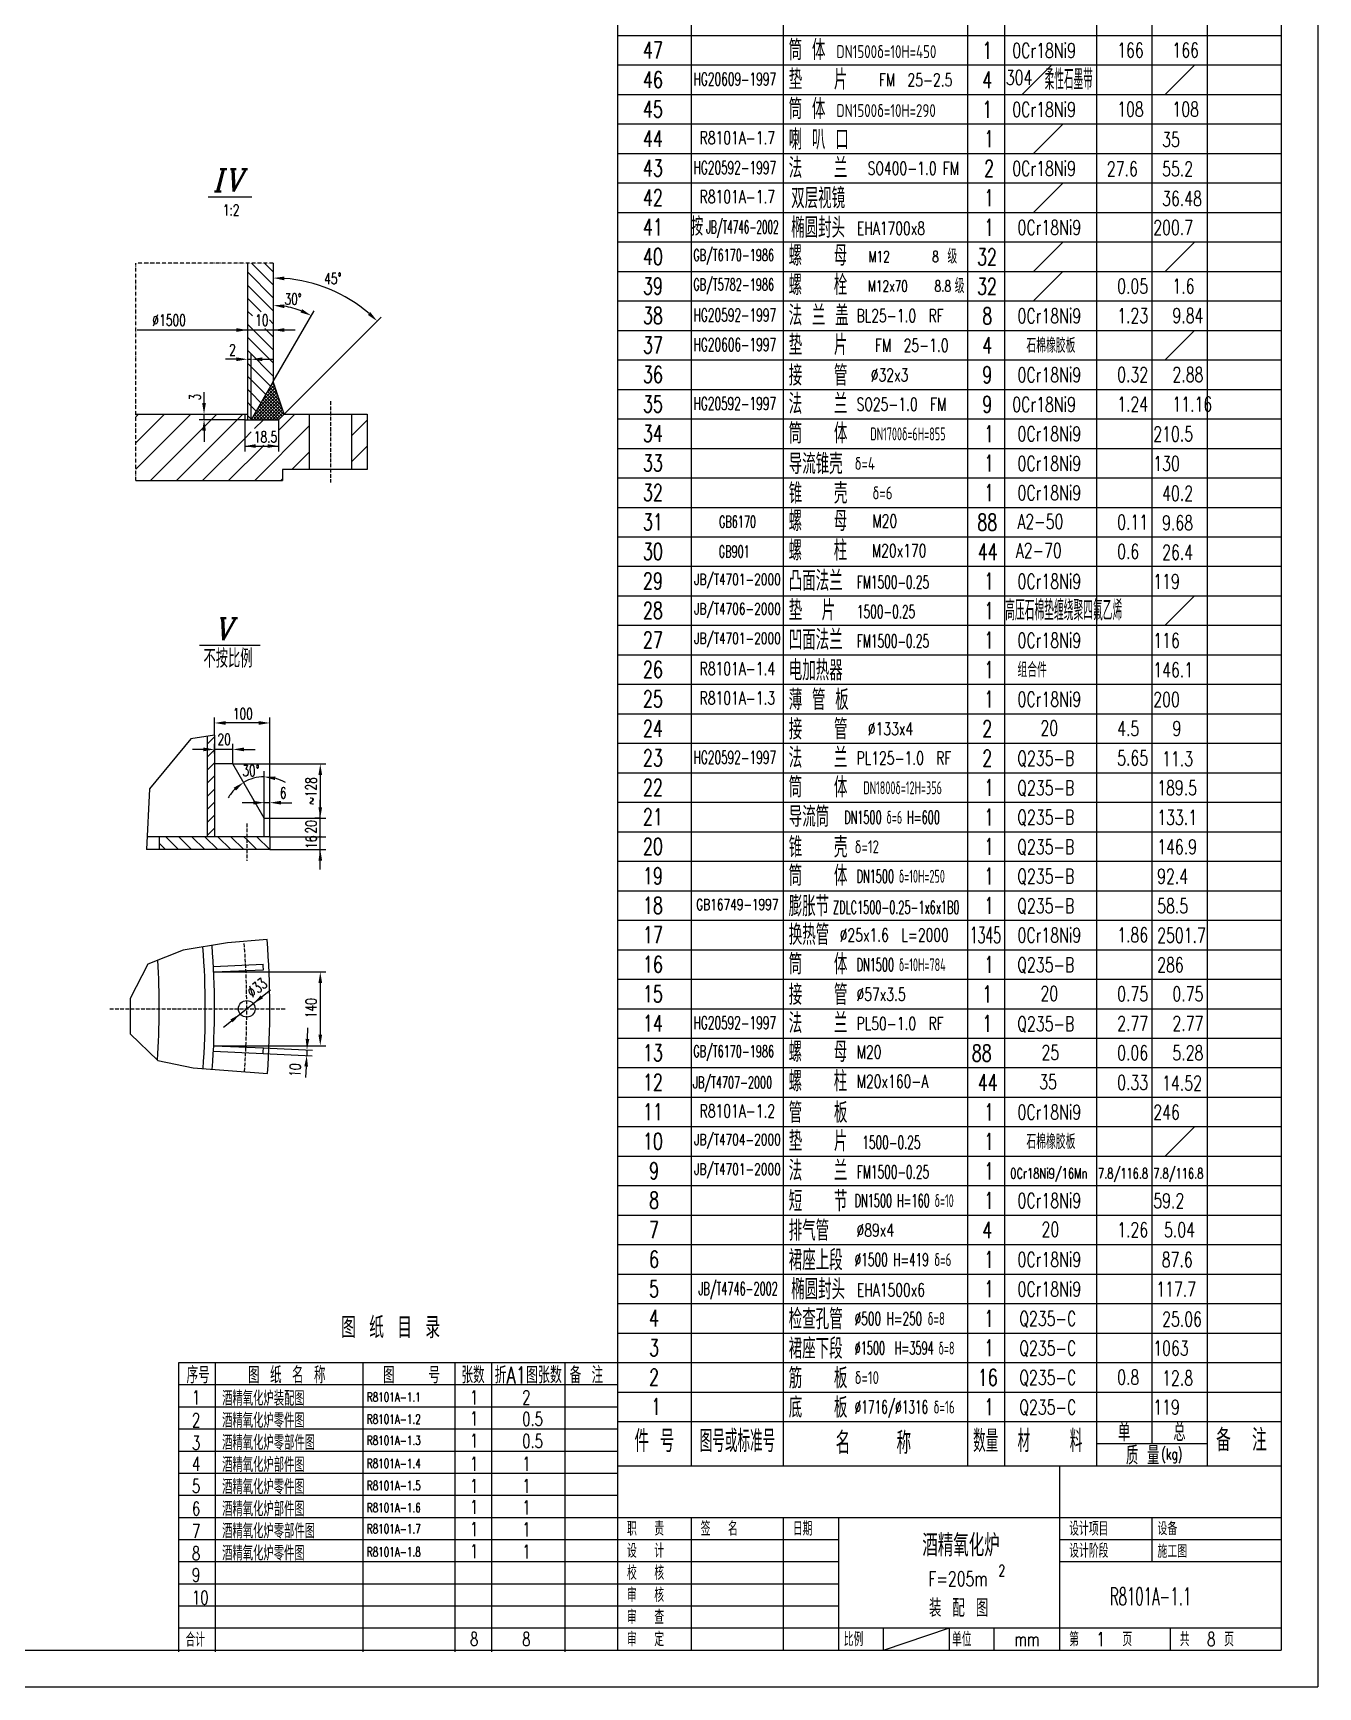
# Model space of a CAD drawing. Header units: millimetres. Extents: x 1545 to 36024, y 3418 to 15628.
# Drawn here: x 6458 to 9945, y 3738 to 8225 of the extents above; entities that cross this region are included whole.
import ezdxf
from ezdxf.enums import TextEntityAlignment as Align

# ---------------------------------------------------------------- set-up
doc = ezdxf.new("R2010")
doc.units = ezdxf.units.MM
for name, pattern in [('DASHDOT', [1, 0.5, -0.25, 0, -0.25]), ('DASHDOT-M', [36, 30, -3, 0, -3]), ('DASHDOT-S', [14, 10, -2, 0, -2]), ('DIVIDE-M', [39, 30, -3, 0, -3, 0, -3]), ('DIVIDE-S', [16, 10, -2, 0, -2, 0, -2])]:
    doc.linetypes.add(name, pattern=pattern)
for name, color, linetype in [('1', 2, 'DASHDOT'), ('1轮廓实线层', 1, 'Continuous'), ('2', 3, 'Continuous'), ('CDR_DIM', 7, 'Continuous'), ('CDR_DWG1', 1, 'Continuous'), ('CDR_DWG3', 3, 'DASHDOT-M'), ('CDR_DWG4', 6, 'DIVIDE-M'), ('CDR_TEXT', 7, 'Continuous'), ('TEXT', 2, 'Continuous')]:
    doc.layers.add(name, color=color, linetype=linetype)
doc.styles.add('HZ', font='simplex.shx', dxfattribs={"width": 0.7, "height": 30, "bigfont": 'HZ.shx'})
doc.styles.add('HZTXT', font='TXT', dxfattribs={"width": 0.7, "bigfont": 'HZTXT'})
doc.styles.add('ITALICC', font='italicc')
doc.styles.get("Standard").update_dxf_attribs({"font": 'txt', "bigfont": 'gbcbig.shx'})

msp = doc.modelspace()

# ---------------------------------------------------------------- linework, layer by layer
for p, q in [((8244.9, 4338), (8244.9, 9418)), ((8494.9, 4338), (8494.9, 9418)), ((8994.9, 4338), (8994.9, 9418)), ((9094.9, 4338), (9094.9, 9418)), ((9344.9, 4338), (9344.9, 9418)), ((9494.9, 4398), (9494.9, 9418)), ((9644.9, 4338), (9644.9, 9418)), ((8044.9, 8218), (9844.9, 8218)), ((8044.9, 8138), (9844.9, 8138)), ((9530.5, 8058.1), (9610.1, 8137.7)), ((8044.9, 8058), (9844.9, 8058)), ((8044.9, 7978), (9844.9, 7978)), ((8044.9, 7898), (9844.9, 7898)), ((8044.9, 7818), (9844.9, 7818)), ((8044.9, 7738), (9844.9, 7738)), ((8044.9, 7658), (9844.9, 7658)), ((9530.5, 7578.1), (9610.1, 7657.7)), ((8044.9, 7578), (9844.9, 7578)), ((8044.9, 7498), (9844.9, 7498)), ((8044.9, 7418), (9844.9, 7418)), ((9530.5, 7338.1), (9610.1, 7417.7)), ((8044.9, 7338), (9844.9, 7338)), ((8044.9, 7258), (9844.9, 7258)), ((8044.9, 7178), (9844.9, 7178)), ((8044.9, 7098), (9844.9, 7098)), ((8044.9, 7018), (9844.9, 7018)), ((8044.9, 6938), (9844.9, 6938)), ((8044.9, 6858), (9844.9, 6858)), ((8044.9, 6778), (9844.9, 6778)), ((8044.9, 6698), (9844.9, 6698)), ((9530.5, 6618.1), (9610.1, 6697.7)), ((8044.9, 6618), (9844.9, 6618)), ((8044.9, 6538), (9844.9, 6538)), ((8044.9, 6458), (9844.9, 6458)), ((8044.9, 6378), (9844.9, 6378)), ((8044.9, 6298), (9844.9, 6298)), ((8044.9, 6218), (9844.9, 6218)), ((8044.9, 6138), (9844.9, 6138)), ((8044.9, 6058), (9844.9, 6058)), ((8044.9, 5978), (9844.9, 5978)), ((8044.9, 5898), (9844.9, 5898)), ((8044.9, 5818), (9844.9, 5818)), ((8044.9, 5738), (9844.9, 5738)), ((8044.9, 5658), (9844.9, 5658)), ((8044.9, 5578), (9844.9, 5578)), ((8044.9, 5498), (9844.9, 5498)), ((8044.9, 5418), (9844.9, 5418)), ((8044.9, 5338), (9844.9, 5338)), ((8044.9, 5258), (9844.9, 5258)), ((9530.5, 5178.1), (9610.1, 5257.7)), ((8044.9, 5178), (9844.9, 5178)), ((8044.9, 5098), (9844.9, 5098)), ((8044.9, 5018), (9844.9, 5018)), ((8044.9, 4938), (9844.9, 4938)), ((8044.9, 4858), (9844.9, 4858)), ((8044.9, 4778), (9844.9, 4778)), ((8044.9, 4698), (9844.9, 4698)), ((8044.9, 4618), (9844.9, 4618)), ((8044.9, 4538), (9844.9, 4538)), ((8044.9, 4458), (9844.9, 4458)), ((9344.9, 4398), (9644.9, 4398))]:
    msp.add_line(p, q)
at = {"color": 7}
for p, q in [((6853.4, 4558), (8046.1, 4558)), ((6853.4, 4498), (8046.1, 4498)), ((6853.4, 4438), (8046.1, 4438)), ((6853.4, 4378), (8046.1, 4378)), ((6853.4, 4378), (8046.1, 4378)), ((6853.4, 4318), (8046.1, 4318)), ((6853.4, 4258), (8046.1, 4258)), ((6853.4, 4198), (8046.1, 4198)), ((6853.4, 4138), (8046.1, 4138)), ((6853.4, 4138), (8046.1, 4138)), ((6853.4, 4078), (8046.1, 4078)), ((6853.4, 4078), (8046.1, 4078)), ((6853.4, 4018), (8046.1, 4018)), ((6853.4, 3958), (8046.1, 3958)), ((6853.4, 3958), (8046.1, 3958)), ((6853.4, 3958), (8046.1, 3958)), ((6853.4, 3898), (8046.1, 3898))]:
    msp.add_line(p, q, dxfattribs=at)
at = {"layer": '1轮廓实线层'}
for p, q in [((6853.4, 3833), (6853.4, 4618)), ((8045.8, 4338), (9844.9, 4338))]:
    msp.add_line(p, q, dxfattribs=at)
at = {"layer": '2', "color": 7}
msp.add_line((6853.4, 4618), (8046.1, 4618), dxfattribs=at)
at = {"layer": '2'}
for p, q in [((6853.4, 4618), (8046.1, 4618)), ((8044.9, 3838), (9844.9, 3838))]:
    msp.add_line(p, q, dxfattribs=at)
at = {"layer": 'CDR_DIM', "color": 0, "linetype": 'Continuous'}
for p, q in [((9944.9, 15628), (9944.9, 3738)), ((6932.8, 7780.5), (7052.1, 7780.5)), ((7109.9, 7541.8), (7051, 7600.7)), ((7109.9, 7577.2), (7086.4, 7600.7)), ((7109.9, 7506.5), (7039.9, 7576.5)), ((7109.9, 7471.1), (7039.9, 7541.1)), ((7077.4, 7468.3), (7039.9, 7505.8)), ((7053.2, 7457.1), (7039.9, 7470.4)), ((7109.9, 7279.6), (7220.4, 7471.1)), ((7139.4, 7190.7), (7402.6, 7453.9)), ((7169.6, 7419), (6740.6, 7419)), ((7055.9, 7419), (7039.9, 7435)), ((7109.9, 7365), (7055.9, 7419)), ((7091.3, 7419), (7087.1, 7423.3)), ((7109.9, 7400.4), (7091.3, 7419)), ((7109.9, 7435.8), (7099.2, 7446.5)), ((7109.9, 7329.7), (7039.9, 7399.7)), ((7109.9, 7294.3), (7039.9, 7364.3)), ((7009.9, 7339.7), (6979.9, 7339.7)), ((7039.9, 7339.7), (7049.9, 7339.7)), ((7049.9, 7319), (7039.9, 7329)), ((7049.9, 7175.7), (7049.9, 7354.7)), ((7102.4, 7266.5), (7049.9, 7319)), ((7079.9, 7339.7), (7109.9, 7339.7)), ((7049.9, 7283.6), (7039.9, 7293.6)), ((7089.4, 7244.1), (7049.9, 7283.6)), ((7113.3, 7269.4), (7091.4, 7247.5)), ((7111.1, 7276.1), (7103.4, 7268.4)), ((7103.7, 7268.9), (7118.3, 7254.3)), ((7107, 7274.5), (7113.9, 7267.6)), ((6922, 7220.7), (6922, 7250.7)), ((7049.9, 7248.3), (7039.9, 7258.3)), ((7076.5, 7221.7), (7049.9, 7248.3)), ((7122.1, 7242.9), (7055, 7175.7)), ((7119.9, 7249.5), (7055.1, 7184.7)), ((7124.3, 7236.2), (7063.8, 7175.7)), ((7117.7, 7256.2), (7067.2, 7205.6)), ((7126.5, 7229.6), (7072.6, 7175.7)), ((7077.9, 7224.1), (7125.3, 7176.6)), ((7115.5, 7262.8), (7079.3, 7226.6)), ((7081.1, 7229.7), (7129.7, 7181)), ((7084.3, 7235.3), (7134.2, 7185.5)), ((7087.6, 7240.9), (7138.6, 7189.9)), ((7090.8, 7246.5), (7135.9, 7201.4)), ((7094, 7252.1), (7131.5, 7214.6)), ((7097.3, 7257.7), (7127.1, 7227.9)), ((7100.5, 7263.3), (7122.7, 7241.1)), ((6737, 7183.3), (6744.4, 7190.7)), ((6737, 7112.6), (6815.1, 7190.7)), ((6737, 7041.9), (6885.8, 7190.7)), ((6922, 7175.7), (6922, 7190.7)), ((6941.5, 7175.7), (6956.5, 7190.7)), ((7012.2, 7175.7), (7027.2, 7190.7)), ((7049.9, 7212.9), (7039.9, 7222.9)), ((7049.9, 7177.6), (7039.9, 7187.6)), ((7063.5, 7199.3), (7049.9, 7212.9)), ((7052, 7179.3), (7055.5, 7175.7)), ((7055.2, 7184.9), (7064.4, 7175.7)), ((7058.4, 7190.5), (7073.2, 7175.7)), ((7061.7, 7196.1), (7082, 7175.7)), ((7064.9, 7201.7), (7090.9, 7175.7)), ((7068.2, 7207.3), (7099.7, 7175.7)), ((7071.4, 7212.9), (7108.5, 7175.7)), ((7074.6, 7218.5), (7117.4, 7175.7)), ((7128.7, 7223), (7081.5, 7175.7)), ((7130.9, 7216.3), (7090.3, 7175.7)), ((7133.1, 7209.7), (7099.2, 7175.7)), ((7135.3, 7203.1), (7108, 7175.7)), ((7137.5, 7196.4), (7116.8, 7175.7)), ((7125, 7147.1), (7168.6, 7190.7)), ((6776.5, 7010.7), (6941.5, 7175.7)), ((6847.2, 7010.7), (7012.2, 7175.7)), ((7032.4, 7175.7), (6909.1, 7175.7)), ((6922, 7145.7), (6922, 7115.7)), ((7032.4, 7175.7), (7032.4, 7089.4)), ((7032.4, 7125.2), (7050, 7142.8)), ((7050.6, 7176.9), (7049.9, 7177.6)), ((7058.8, 7151.6), (7082.9, 7175.7)), ((7059.4, 7010.7), (7207.4, 7158.8)), ((7124.4, 7175.7), (7124.4, 7089.4)), ((7322.4, 7132.4), (7364.9, 7174.9)), ((6917.9, 7010.7), (7032.4, 7125.2)), ((6988.6, 7010.7), (7082.2, 7104.3)), ((7032.4, 7104.3), (7124.4, 7104.3)), ((7082.2, 7104.3), (7084.5, 7106.6)), ((7322.4, 7061.7), (7364.9, 7104.2)), ((7160.1, 7040.7), (7207.4, 7088.1)), ((7130.1, 7010.7), (7134.9, 7015.6)), ((6910, 6564.3), (7074.3, 6564.3)), ((6950.4, 6319.7), (6950.4, 6368)), ((7070.4, 6353), (6980.4, 6353)), ((7100.4, 6151.8), (7100.4, 6368)), ((6886.5, 6309.9), (6773.8, 6174)), ((6950.4, 6319.7), (6886.5, 6309.9)), ((6920.4, 6281.3), (6890.4, 6281.3)), ((6930.4, 6295.3), (6950.4, 6315.3)), ((6950.4, 6269.8), (6950.4, 6296.3)), ((7000.4, 6281.3), (6950.4, 6281.3)), ((7000.4, 6241.8), (7000.4, 6296.3)), ((7030.4, 6281.3), (7060.4, 6281.3)), ((6930.4, 6260), (6950.4, 6280)), ((6930.4, 6224.6), (6950.4, 6244.6)), ((7000.4, 6241.8), (7252.4, 6241.8)), ((6930.4, 6189.3), (6950.4, 6209.3)), ((7085.4, 6094.6), (7085.4, 6221.9)), ((7237.4, 6211.8), (7237.4, 6124.6)), ((6773.8, 6174), (6766, 6009.6)), ((6930.4, 6153.9), (6950.4, 6173.9)), ((7085.4, 6094.6), (7085.4, 6151.8)), ((7100.4, 6044.6), (7100.4, 6151.8)), ((6930.4, 6118.5), (6950.4, 6138.5)), ((6930.4, 6083.2), (6950.4, 6103.2)), ((7055.4, 6136.8), (7025.4, 6136.8)), ((7100.4, 6136.8), (7085.4, 6136.8)), ((7130.4, 6136.8), (7160.4, 6136.8)), ((7237.4, 5955.5), (7237.4, 6144.1)), ((6930.4, 6047.8), (6950.4, 6067.8)), ((7085.4, 6094.6), (7252.4, 6094.6)), ((7237.4, 6094.6), (7222.4, 6094.6)), ((6817.6, 6009.6), (6800.4, 6026.8)), ((6853, 6009.6), (6818, 6044.6)), ((6888.3, 6009.6), (6853.3, 6044.6)), ((6923.7, 6009.6), (6888.7, 6044.6)), ((6959, 6009.6), (6924, 6044.6)), ((6994.4, 6009.6), (6959.4, 6044.6)), ((7029.8, 6009.6), (6994.8, 6044.6)), ((7037.9, 6036.8), (7030.1, 6044.6)), ((7065.1, 6009.6), (7037.9, 6036.8)), ((7100.4, 6009.7), (7065.5, 6044.6)), ((7100.4, 6044.6), (7252.7, 6044.6)), ((7100.4, 6009.6), (7252.4, 6009.6)), ((6985.6, 5756.9), (6865.5, 5736.3)), ((7093.1, 5765.2), (6985.6, 5756.9)), ((6769.3, 5698.6), (6721.3, 5606)), ((6865.5, 5736.3), (6769.3, 5698.6)), ((6948.2, 5677.5), (7252.4, 5677.5)), ((6975.1, 5527.8), (7102.6, 5628.7)), ((7237.4, 5647.5), (7237.4, 5507.5)), ((6721.3, 5606), (6721.3, 5509.9)), ((7202.7, 5496), (7204.1, 5526)), ((6721.3, 5509.9), (6796.8, 5437.8)), ((6948.2, 5477.5), (7252.4, 5477.5)), ((6796.8, 5437.8), (6892.9, 5417.3)), ((7082.3, 5456.6), (7215.5, 5450.4)), ((7082.7, 5471.6), (7216.2, 5465.3)), ((7201.3, 5466), (7200.6, 5451.1)), ((6892.9, 5417.3), (7094, 5402.2)), ((7199.1, 5421.1), (7197.7, 5391.1)), ((1544.9, 3738), (9944.9, 3738))]:
    msp.add_line(p, q, dxfattribs=at)
at = {"layer": 'CDR_DIM'}
for p, q in [((9142, 8058), (9221.6, 8137.6)), ((9172.6, 7898), (9252.2, 7977.6)), ((9172.6, 7738), (9252.2, 7817.6)), ((9172.6, 7578), (9252.2, 7657.6)), ((9172.6, 7498), (9252.2, 7577.6))]:
    msp.add_line(p, q, dxfattribs=at)
at = {"layer": 'CDR_DIM', "color": 0, "linetype": 'Continuous'}
for centre, radius, start, end in [((7109.9, 7161.2), 398.9, 49.3103, 85.6897), ((7109.9, 7279.6), 206, 68.3507, 81.6493), ((7085.4, 6094.6), 112.3, 90, 120), ((7085.4, 6094.6), 112.3, 59.3093, 74.6546), ((7085.4, 6094.6), 112.3, 135.3454, 150.6907)]:
    msp.add_arc(centre, radius, start, end, dxfattribs=at)
for points in [[(7140.1, 7564), (7139.7, 7554), (7109.9, 7560.1)], [(7140.2, 7488.5), (7139.5, 7478.5), (7109.9, 7485.7)], [(7183.8, 7466.6), (7188.1, 7475.6), (7212.9, 7458.1)], [(7366.6, 7460), (7373.4, 7467.3), (7392, 7443.3)], [(7009.9, 7414), (7009.9, 7424), (7039.9, 7419)], [(7139.9, 7414), (7139.9, 7424), (7109.9, 7419)], [(7009.9, 7334.7), (7009.9, 7344.7), (7039.9, 7339.7)], [(7079.9, 7334.7), (7079.9, 7344.7), (7049.9, 7339.7)], [(6917, 7220.7), (6927, 7220.7), (6922, 7190.7)], [(6917, 7145.7), (6927, 7145.7), (6922, 7175.7)], [(7062.4, 7099.3), (7062.4, 7109.3), (7032.4, 7104.3)], [(7094.4, 7099.3), (7094.4, 7109.3), (7124.4, 7104.3)], [(6980.4, 6358), (6980.4, 6348), (6950.4, 6353)], [(7070.4, 6358), (7070.4, 6348), (7100.4, 6353)], [(6920.4, 6286.3), (6920.4, 6276.3), (6950.4, 6281.3)], [(7030.4, 6286.3), (7030.4, 6276.3), (7000.4, 6281.3)], [(7232.4, 6211.8), (7242.4, 6211.8), (7237.4, 6241.8)], [(7002.4, 6177.5), (7008.5, 6169.6), (7029.2, 6191.9)], [(7114.4, 6198), (7115.8, 6207.9), (7085.4, 6206.9)], [(7055.4, 6141.8), (7055.4, 6131.8), (7085.4, 6136.8)], [(7130.4, 6141.8), (7130.4, 6131.8), (7100.4, 6136.8)], [(7232.4, 6124.6), (7242.4, 6124.6), (7237.4, 6094.6)], [(7232.4, 6124.6), (7242.4, 6124.6), (7237.4, 6094.6)], [(7232.4, 5979.6), (7242.4, 5979.6), (7237.4, 6009.6)], [(7232.4, 5647.5), (7242.4, 5647.5), (7237.4, 5677.5)], [(7075.9, 5614), (7082.1, 5606.2), (7055.5, 5591.5)], [(6993.6, 5548.8), (6999.8, 5541), (7020.2, 5563.5)], [(7197.7, 5496.2), (7207.7, 5495.8), (7201.3, 5466)], [(7232.4, 5507.5), (7242.4, 5507.5), (7237.4, 5477.5)], [(7194.2, 5421.3), (7204.1, 5420.9), (7200.6, 5451.1)]]:
    msp.add_solid(points, dxfattribs=at)
at = {"layer": 'CDR_DWG1', "color": 1}
msp.add_line((9844.9, 15528), (9844.9, 3838), dxfattribs=at)
at = {"layer": 'CDR_DWG1', "color": 1, "linetype": 'Continuous'}
for p, q in [((8044.9, 3838), (8044.9, 9418)), ((1794.9, 3838), (9844.9, 3838))]:
    msp.add_line(p, q, dxfattribs=at)
at = {"layer": 'CDR_DWG1'}
for p, q in [((7039.9, 7600.7), (7039.9, 7175.7)), ((7109.9, 7600.7), (7109.9, 7279.6)), ((7109.9, 7279.6), (7049.9, 7175.7)), ((7139.4, 7190.7), (7109.9, 7279.6)), ((6737, 7190.7), (7039.9, 7190.7)), ((7032.4, 7190.7), (7032.4, 7175.7)), ((7139.4, 7190.7), (7124.4, 7175.7)), ((7139.4, 7190.7), (7364.9, 7190.7)), ((7207.4, 7190.7), (7207.4, 7040.7)), ((7322.4, 7190.7), (7322.4, 7040.7)), ((7364.9, 7190.7), (7364.9, 7040.7)), ((7032.4, 7175.7), (7124.4, 7175.7)), ((6737, 7010.7), (7134.9, 7010.7)), ((7364.9, 7040.7), (7134.9, 7040.7)), ((7134.9, 7040.7), (7134.9, 7010.7)), ((6930.4, 6316.6), (6930.4, 6044.6)), ((6950.4, 6319.7), (6950.4, 6044.6)), ((7000.4, 6241.8), (6950.4, 6241.8)), ((7085.4, 6094.6), (7000.4, 6241.8)), ((7085.4, 6044.6), (7085.4, 6094.6)), ((7100.4, 6044.6), (6767.7, 6044.6)), ((6800.4, 6044.6), (6800.4, 6009.6)), ((7100.4, 6044.6), (7100.4, 6009.6)), ((7100.4, 6009.6), (6766, 6009.6)), ((7100.4, 6009.6), (6766, 6009.6)), ((6947.5, 5692.5), (7082.3, 5698.4)), ((6948.2, 5677.5), (7083, 5683.4)), ((6948.2, 5477.5), (7083, 5471.6)), ((6947.5, 5462.5), (7082.3, 5456.6))]:
    msp.add_line(p, q, dxfattribs=at)
for centre, radius in [((7237.4, 6044.6), 1.36), ((7037.9, 5577.5), 22.5)]:
    msp.add_circle(centre, radius, dxfattribs=at)
for radius, start, end in [(2250, 355.8654, 4.2827), (2275, 355.8637, 4.3427), (2425, 355.8544, 4.4389), (2125, 356.257, 3.5527), (2410, 2.5193, 2.8759), (2410, 357.1241, 357.4807)]:
    msp.add_arc((4675.4, 5577.5), radius, start, end, dxfattribs=at)
at = {"layer": 'CDR_DWG3', "linetype": 'DASHDOT-S'}
for p, q in [((7264.9, 7225.8), (7264.9, 7005.4)), ((7037.9, 6080.6), (7037.9, 5978.6)), ((6666.4, 5577.5), (7143.5, 5577.5))]:
    msp.add_line(p, q, dxfattribs=at)
msp.add_arc((4675.4, 5577.5), 2362.5, 355.8637, 4.3427, dxfattribs=at)
at = {"layer": 'CDR_DWG4', "color": 3, "linetype": 'DIVIDE-S'}
for p in [(6737, 7010.7), (7109.9, 7600.7)]:
    msp.add_line(p, (6737, 7600.7), dxfattribs=at)
at = {"layer": 'TEXT'}
for p, q in [((6953.4, 3833), (6953.4, 4618)), ((7353.4, 3833), (7353.4, 4618)), ((7603.4, 3833), (7603.4, 4618)), ((7703.4, 3833), (7703.4, 4618)), ((7901.9, 3833), (7901.9, 4618)), ((9244.9, 3838), (9244.9, 4338)), ((8044.9, 4198), (9844.9, 4198)), ((8244.9, 3838), (8244.9, 4198)), ((8494.9, 3838), (8494.9, 4198)), ((8644.9, 3838), (8644.9, 4198)), ((9494.9, 4078), (9494.9, 4198)), ((8044.9, 4138), (8644.9, 4138)), ((9244.9, 4138), (9844.9, 4138)), ((8044.9, 4078), (8644.9, 4078)), ((9244.9, 4078), (9844.9, 4078)), ((8044.9, 4018), (8644.9, 4018)), ((8044.9, 3958), (8644.9, 3958)), ((8044.9, 3898), (9844.9, 3898)), ((8766.2, 3838), (8944.9, 3898)), ((8766.2, 3838), (8766.2, 3898)), ((8944.9, 3838), (8944.9, 3898)), ((9066.2, 3838), (9066.2, 3898)), ((9544.9, 3838), (9544.9, 3898))]:
    msp.add_line(p, q, dxfattribs=at)

# ---------------------------------------------------------------- texts
for s, height, style, width, p in [('筒 体', 55, 'HZ', 0.7, (8508.8, 8151.1)), ('47', 45, 'HZ', 0.7, (8113.1, 8155.7)), ('DN1500δ=10H=450', 35, 'HZ', 0.7, (8638.3, 8156.8)), ('1', 45, 'HZ', 0.7, (9034, 8155)), ('0Cr18Ni9', 40, 'HZ', 0.7, (9115.4, 8157.2)), ('166', 40, 'HZ', 0.7, (9400.1, 8158)), ('166', 40, 'HZ', 0.7, (9550.1, 8158)), ('46', 45, 'HZ', 0.7, (8113.1, 8075.7)), ('垫   片', 55, 'HZ', 0.7, (8508.8, 8071.1)), ('304', 40, 'HZ', 0.7, (9097.9, 8084)), ('柔性石墨带', 55, 'HZ', 0.5, (9203.4, 8071.1)), ('HG20609-1997', 35, 'HZ', 0.6, (8250.5, 8082.1)), ('FM  25-2.5', 35, 'HZ', 0.7, (8753.3, 8080.2)), ('4', 45, 'HZ', 0.7, (9034, 8075)), ('45', 45, 'HZ', 0.7, (8113.1, 7995.7)), ('筒 体', 55, 'HZ', 0.7, (8508.8, 7991.1)), ('DN1500δ=10H=290', 35, 'HZ', 0.7, (8638.3, 7996.8)), ('1', 45, 'HZ', 0.7, (9034, 7995)), ('0Cr18Ni9', 40, 'HZ', 0.7, (9115.4, 7997.2)), ('108', 40, 'HZ', 0.7, (9400.1, 7998)), ('108', 40, 'HZ', 0.7, (9550.1, 7998)), ('44', 45, 'HZ', 0.7, (8113.1, 7915.7)), ('喇 叭 口', 55, 'HZ', 0.7, (8508.8, 7908.3)), ('1', 45, 'HZ', 0.7, (9039.1, 7915)), ('35', 40, 'HZ', 0.7, (9522.1, 7916)), ('43', 45, 'HZ', 0.7, (8113.1, 7835.7)), ('HG20592-1997', 35, 'HZ', 0.6, (8250.3, 7842.1)), ('法   兰', 55, 'HZ', 0.7, (8508.8, 7831.1)), ('SO400-1.0 FM', 35, 'HZ', 0.7, (8723.1, 7840.2)), ('2', 45, 'HZ', 0.7, (9039.1, 7835)), ('0Cr18Ni9', 40, 'HZ', 0.7, (9115.4, 7837.2)), ('27.6', 40, 'HZ', 0.7, (9372.1, 7836)), ('55.2', 40, 'HZ', 0.7, (9522.1, 7836)), ('双层视镜', 55, 'HZ', 0.7, (8515.4, 7749.1)), ('42', 45, 'HZ', 0.7, (8113.1, 7755.7)), ('1', 45, 'HZ', 0.7, (9039.1, 7755)), ('36.48', 40, 'HZ', 0.7, (9522.1, 7756)), ('41', 45, 'HZ', 0.7, (8113.1, 7675.7)), ('按', 50, 'HZ', 0.7, (8243.4, 7675)), ('椭圆封头', 55, 'HZ', 0.7, (8515.4, 7669.1)), ('1', 45, 'HZ', 0.7, (9039.1, 7675)), ('0Cr18Ni9', 40, 'HZ', 0.7, (9129.7, 7677.2)), ('200.7', 40, 'HZ', 0.7, (9498.1, 7677)), ('EHA1700x8', 35, 'HZ', 0.7, (8693.8, 7677.6)), ('40', 45, 'HZ', 0.7, (8113.1, 7595.7)), ('GB/T6170-1986', 32, 'HZ', 0.6, (8249.9, 7606.4)), ('螺   母', 55, 'HZ', 0.7, (8508.3, 7593.6)), ('M12       8', 30, 'HZ', 0.7, (8725.7, 7603.2)), ('级', 40, 'HZ', 0.7, (8939.4, 7599)), ('32', 45, 'HZ', 0.7, (9019.8, 7595)), ('39', 45, 'HZ', 0.7, (8113.1, 7515.7)), ('GB/T5782-1986', 32, 'HZ', 0.6, (8249.9, 7526.4)), ('螺   栓', 55, 'HZ', 0.7, (8508.3, 7513.6)), ('M12x70    8.8', 30, 'HZ', 0.7, (8723.4, 7523.2)), ('级', 40, 'HZ', 0.7, (8959.2, 7519)), ('32', 45, 'HZ', 0.7, (9019.8, 7515)), ('0.05', 40, 'HZ', 0.7, (9400.1, 7518)), ('1.6', 40, 'HZ', 0.7, (9550.1, 7518)), ('38', 45, 'HZ', 0.7, (8113.1, 7435.7)), ('HG20592-1997', 35, 'HZ', 0.6, (8250.5, 7442.1)), ('法 兰 盖', 55, 'HZ', 0.7, (8508.8, 7431.1)), ('BL25-1.0  RF', 35, 'HZ', 0.7, (8692.9, 7440.4)), ('8', 45, 'HZ', 0.7, (9034, 7435)), ('0Cr18Ni9', 40, 'HZ', 0.7, (9129.7, 7437.2)), ('1.23', 40, 'HZ', 0.7, (9400.1, 7438)), ('9.84', 40, 'HZ', 0.7, (9550.1, 7438)), ('垫   片', 55, 'HZ', 0.7, (8508.8, 7351.1)), ('37', 45, 'HZ', 0.7, (8113.1, 7355.7)), ('HG20606-1997', 35, 'HZ', 0.6, (8250.5, 7362.1)), ('FM  25-1.0', 35, 'HZ', 0.7, (8743, 7360.2)), ('4', 45, 'HZ', 0.7, (9034, 7355)), ('石棉橡胶板', 40, 'HZ', 0.7, (9153.8, 7357.2)), ('36', 45, 'HZ', 0.7, (8113.1, 7275.7)), ('接   管', 55, 'HZ', 0.7, (8508.8, 7268.3)), ('%%c32x3 ', 35, 'HZ', 0.7, (8731.4, 7279.7)), ('9', 45, 'HZ', 0.7, (9034, 7275)), ('0Cr18Ni9', 40, 'HZ', 0.7, (9129.7, 7277.2)), ('0.32', 40, 'HZ', 0.7, (9400.1, 7278)), ('2.88', 40, 'HZ', 0.7, (9550.1, 7278)), ('35', 45, 'HZ', 0.7, (8113.1, 7195.7)), ('HG20592-1997', 35, 'HZ', 0.6, (8250.3, 7202.1)), ('法   兰', 55, 'HZ', 0.7, (8508.8, 7191.1)), ('SO25-1.0  FM', 35, 'HZ', 0.7, (8692.9, 7200.2)), ('9', 45, 'HZ', 0.7, (9034, 7195)), ('0Cr18Ni9', 40, 'HZ', 0.7, (9115.4, 7197.2)), ('1.24', 40, 'HZ', 0.7, (9400.1, 7198)), ('11.16', 40, 'HZ', 0.7, (9550.1, 7198)), ('34', 45, 'HZ', 0.7, (8113.1, 7115.7)), ('筒   体', 55, 'HZ', 0.7, (8508.8, 7111.1)), ('DN1700δ=6H=855', 35, 'HZ', 0.55, (8730.2, 7119.7)), ('1', 45, 'HZ', 0.7, (9039.1, 7115)), ('0Cr18Ni9', 40, 'HZ', 0.7, (9129.7, 7117.2)), ('210.5', 40, 'HZ', 0.7, (9498.1, 7117)), ('导流锥壳', 55, 'HZ', 0.7, (8508.8, 7028.3)), ('33', 45, 'HZ', 0.7, (8113.1, 7035.7)), ('δ=4', 35, 'HZ', 0.7, (8687.6, 7039.7)), ('1', 45, 'HZ', 0.7, (9039.1, 7035)), ('0Cr18Ni9', 40, 'HZ', 0.7, (9129.7, 7037.2)), ('130', 40, 'HZ', 0.7, (9498.1, 7037)), ('32', 45, 'HZ', 0.7, (8113.1, 6955.7)), ('锥   壳', 55, 'HZ', 0.7, (8508.8, 6948.3)), ('1', 45, 'HZ', 0.7, (9039.1, 6955)), ('0Cr18Ni9', 40, 'HZ', 0.7, (9129.7, 6957.2)), ('δ=6', 35, 'HZ', 0.7, (8736.1, 6959.7)), ('40.2', 40, 'HZ', 0.7, (9522.1, 6956)), ('31', 45, 'HZ', 0.7, (8113.1, 6875.7)), ('GB6170', 32, 'HZ', 0.6, (8319.7, 6883.1)), ('螺   母', 55, 'HZ', 0.7, (8508.3, 6873.6)), ('M20', 35, 'HZ', 0.7, (8735.9, 6883.2)), ('88', 45, 'HZ', 0.7, (9020.6, 6875)), ('A2-50', 40, 'HZ', 0.7, (9129.3, 6879.3)), ('0.11', 40, 'HZ', 0.7, (9400.1, 6878)), ('9.68', 40, 'HZ', 0.7, (9522.1, 6876)), ('30', 45, 'HZ', 0.7, (8113.1, 6795.7)), ('GB901', 32, 'HZ', 0.6, (8318.9, 6802.1)), ('螺   柱', 55, 'HZ', 0.7, (8508.3, 6793.6)), ('M20x170', 35, 'HZ', 0.7, (8734.4, 6803.2)), ('44', 45, 'HZ', 0.7, (9022, 6795)), ('A2-70', 40, 'HZ', 0.7, (9124.9, 6801)), ('0.6', 40, 'HZ', 0.7, (9400.1, 6798)), ('26.4', 40, 'HZ', 0.7, (9522.1, 6796)), ('29', 45, 'HZ', 0.7, (8113.1, 6715.7)), ('凸面法兰', 55, 'HZ', 0.7, (8508.8, 6711.1)), ('FM1500-0.25', 35, 'HZ', 0.6, (8693.8, 6717.6)), ('1', 45, 'HZ', 0.7, (9039.1, 6715)), ('0Cr18Ni9', 40, 'HZ', 0.7, (9129.7, 6717.2)), ('119', 40, 'HZ', 0.7, (9498.1, 6717)), ('垫  片', 55, 'HZ', 0.7, (8508.8, 6631.1)), ('高压石棉垫缠绕聚四氟乙烯', 55, 'HZ', 0.37, (9096.3, 6631.1)), ('28', 45, 'HZ', 0.7, (8113.1, 6635.7)), ('1500-0.25', 35, 'HZ', 0.6, (8693.8, 6637.6)), ('1', 45, 'HZ', 0.7, (9039.1, 6635)), ('27', 45, 'HZ', 0.7, (8113.1, 6555.7)), ('凹面法兰', 55, 'HZ', 0.7, (8508.8, 6551.1)), ('1', 45, 'HZ', 0.7, (9039.1, 6555)), ('0Cr18Ni9', 40, 'HZ', 0.7, (9129.7, 6557.2)), ('116', 40, 'HZ', 0.7, (9498.1, 6557)), ('不按比例', 50, 'HZ', 0.7, (6920.5, 6503)), ('FM1500-0.25', 35, 'HZ', 0.6, (8693.8, 6557.6)), ('26', 45, 'HZ', 0.7, (8113.1, 6475.7)), ('电加热器', 55, 'HZ', 0.7, (8508.8, 6468.3)), ('1', 45, 'HZ', 0.7, (9039.1, 6475)), ('组合件', 40, 'HZ', 0.7, (9129.7, 6477.2)), ('146.1', 40, 'HZ', 0.7, (9498.1, 6477)), ('25', 45, 'HZ', 0.7, (8113.1, 6395.7)), ('薄 管 板', 55, 'HZ', 0.7, (8508.8, 6388.3)), ('1', 45, 'HZ', 0.7, (9039.1, 6395)), ('0Cr18Ni9', 40, 'HZ', 0.7, (9129.7, 6397.2)), ('200', 40, 'HZ', 0.7, (9498.1, 6397)), ('24', 45, 'HZ', 0.7, (8113.1, 6315.7)), ('接   管', 55, 'HZ', 0.7, (8508.8, 6308.3)), ('%%c133x4', 35, 'HZ', 0.7, (8723.7, 6319.7)), ('2', 45, 'HZ', 0.7, (9034, 6315)), ('20', 40, 'HZ', 0.7, (9191.9, 6319.3)), ('4.5', 40, 'HZ', 0.7, (9400.1, 6318)), ('9', 40, 'HZ', 0.7, (9550.1, 6318)), ('法   兰', 55, 'HZ', 0.7, (8508.8, 6231.1)), ('23', 45, 'HZ', 0.7, (8113.1, 6235.7)), ('HG20592-1997', 35, 'HZ', 0.6, (8250.3, 6242.1)), ('PL125-1.0  RF', 35, 'HZ', 0.7, (8692.9, 6240.2)), ('2', 45, 'HZ', 0.7, (9034, 6235)), ('Q235-B', 40, 'HZ', 0.7, (9128.9, 6237.2)), ('5.65', 40, 'HZ', 0.7, (9400.1, 6238)), ('11.3', 40, 'HZ', 0.7, (9522.1, 6236)), ('22', 45, 'HZ', 0.7, (8113.1, 6155.7)), ('筒   体', 55, 'HZ', 0.7, (8508.8, 6151.1)), ('DN1800δ=12H=356', 35, 'HZ', 0.55, (8711.2, 6159.7)), ('1', 45, 'HZ', 0.7, (9039.1, 6155)), ('Q235-B', 40, 'HZ', 0.7, (9128.9, 6157.2)), ('189.5', 40, 'HZ', 0.7, (9508.7, 6157)), ('21', 45, 'HZ', 0.7, (8113.1, 6075.7)), ('导流筒', 55, 'HZ', 0.7, (8508.8, 6071.1)), ('DN1500 δ=6 H=600', 35, 'HZ', 0.55, (8659.3, 6079.7)), ('1', 45, 'HZ', 0.7, (9039.1, 6075)), ('Q235-B', 40, 'HZ', 0.7, (9128.9, 6077.2)), ('133.1', 40, 'HZ', 0.7, (9508.7, 6077)), ('20', 45, 'HZ', 0.7, (8113.1, 5995.7)), ('锥   壳', 55, 'HZ', 0.7, (8508.8, 5988.3)), ('δ=12', 35, 'HZ', 0.7, (8687.6, 5999.7)), ('1', 45, 'HZ', 0.7, (9039.1, 5995)), ('Q235-B', 40, 'HZ', 0.7, (9128.9, 5997.2)), ('146.9', 40, 'HZ', 0.7, (9508.7, 5997)), ('筒   体', 55, 'HZ', 0.7, (8508.8, 5911.1)), ('19', 45, 'HZ', 0.7, (8113.1, 5915.7)), ('DN1500 δ=10H=250', 35, 'HZ', 0.55, (8692.9, 5919.7)), ('1', 45, 'HZ', 0.7, (9039.1, 5915)), ('Q235-B', 40, 'HZ', 0.7, (9128.9, 5917.2)), ('92.4', 40, 'HZ', 0.7, (9508.7, 5917)), ('18', 45, 'HZ', 0.7, (8113.1, 5835.7)), ('膨胀节', 55, 'HZ', 0.7, (8508.8, 5828.3)), ('1', 45, 'HZ', 0.7, (9039.1, 5835)), ('ZDLC1500-0.25-1x6x1B0', 35, 'HZ', 0.55, (8629, 5835.5)), ('Q235-B', 40, 'HZ', 0.7, (9128.9, 5837.2)), ('58.5', 40, 'HZ', 0.7, (9508.7, 5837)), ('17', 45, 'HZ', 0.7, (8113.1, 5755.7)), ('换热管', 55, 'HZ', 0.7, (8508.8, 5751.1)), ('%%c25x1.6  L=2000', 35, 'HZ', 0.7, (8647.1, 5760.4)), ('1345', 45, 'HZ', 0.55, (9000, 5755.3)), ('0Cr18Ni9', 40, 'HZ', 0.7, (9129.7, 5757.2)), ('1.86', 40, 'HZ', 0.7, (9400.1, 5758)), ('2501.7', 40, 'HZ', 0.7, (9508.7, 5757)), ('16', 45, 'HZ', 0.7, (8113.1, 5675.7)), ('筒   体', 55, 'HZ', 0.7, (8508.8, 5671.1)), ('DN1500 δ=10H=784', 35, 'HZ', 0.55, (8692.9, 5679.7)), ('1', 45, 'HZ', 0.7, (9039.1, 5675)), ('Q235-B', 40, 'HZ', 0.7, (9128.9, 5677.2)), ('286', 40, 'HZ', 0.7, (9508.7, 5677)), ('15', 45, 'HZ', 0.7, (8113.1, 5595.7)), ('接   管', 55, 'HZ', 0.7, (8508.8, 5588.3)), ('%%c57x3.5', 35, 'HZ', 0.7, (8692.9, 5599.7)), ('1', 45, 'HZ', 0.7, (9034, 5595)), ('20', 40, 'HZ', 0.7, (9191.9, 5599.3)), ('0.75', 40, 'HZ', 0.7, (9400.1, 5598)), ('0.75', 40, 'HZ', 0.7, (9550.1, 5598)), ('法   兰', 55, 'HZ', 0.7, (8508.8, 5511.1)), ('14', 45, 'HZ', 0.7, (8113.1, 5515.7)), ('HG20592-1997', 35, 'HZ', 0.6, (8250.3, 5522.1)), ('PL50-1.0  RF', 35, 'HZ', 0.7, (8692.9, 5520.2)), ('1', 45, 'HZ', 0.7, (9034, 5515)), ('Q235-B', 40, 'HZ', 0.7, (9128.9, 5517.2)), ('2.77', 40, 'HZ', 0.7, (9400.1, 5518)), ('2.77', 40, 'HZ', 0.7, (9550.1, 5518)), ('13', 45, 'HZ', 0.7, (8113.1, 5435.7)), ('GB/T6170-1986', 32, 'HZ', 0.6, (8249.9, 5446.4)), ('螺   母', 55, 'HZ', 0.7, (8508.3, 5433.6)), ('M20', 35, 'HZ', 0.7, (8693.3, 5443.2)), ('88', 45, 'HZ', 0.7, (9005.6, 5435)), ('25', 40, 'HZ', 0.7, (9194.9, 5439.3)), ('0.06', 40, 'HZ', 0.7, (9400.1, 5438)), ('5.28', 40, 'HZ', 0.7, (9550.1, 5438)), ('12', 45, 'HZ', 0.7, (8113.1, 5355.7)), ('JB/T4707-2000', 32, 'HZ', 0.6, (8249.1, 5362.1)), ('螺   柱', 55, 'HZ', 0.7, (8508.3, 5353.6)), ('M20x160-A', 35, 'HZ', 0.7, (8693.3, 5363.2)), ('44', 45, 'HZ', 0.7, (9022, 5355)), ('35', 40, 'HZ', 0.7, (9188.6, 5359.3)), ('0.33', 40, 'HZ', 0.7, (9400.1, 5358)), ('14.52', 40, 'HZ', 0.7, (9522.1, 5356)), ('11', 45, 'HZ', 0.7, (8113.1, 5275.7)), ('管   板', 55, 'HZ', 0.7, (8508.8, 5268.3)), ('1', 45, 'HZ', 0.7, (9039.1, 5275)), ('0Cr18Ni9', 40, 'HZ', 0.7, (9129.7, 5277.2)), ('246', 40, 'HZ', 0.7, (9498.1, 5277)), ('垫   片', 55, 'HZ', 0.7, (8508.8, 5191.1)), ('10', 45, 'HZ', 0.7, (8113.1, 5195.7)), (' 1500-0.25', 35, 'HZ', 0.6, (8693.8, 5197.6)), ('1', 45, 'HZ', 0.7, (9039.1, 5195)), ('石棉橡胶板', 40, 'HZ', 0.7, (9153.8, 5197.2)), ('9', 45, 'HZ', 0.7, (8129.7, 5115.7)), ('法   兰', 55, 'HZ', 0.7, (8508.8, 5111.1)), ('1', 45, 'HZ', 0.7, (9039.1, 5115)), ('FM1500-0.25', 35, 'HZ', 0.6, (8693.8, 5117.6)), ('0Cr18Ni9/16Mn', 28, 'HZ', 0.7, (9110.1, 5117.2)), ('7.8/116.8', 28, 'HZ', 0.7, (9348.1, 5117)), ('7.8/116.8', 28, 'HZ', 0.7, (9498.1, 5117)), ('8', 45, 'HZ', 0.7, (8129.7, 5035.7)), ('短   节', 55, 'HZ', 0.7, (8508.8, 5028.3)), ('DN1500 H=160 δ=10', 35, 'HZ', 0.55, (8687.6, 5039.7)), ('1', 45, 'HZ', 0.7, (9039.1, 5035)), ('0Cr18Ni9', 40, 'HZ', 0.7, (9129.7, 5037.2)), ('59.2', 40, 'HZ', 0.7, (9498.1, 5037)), ('7', 45, 'HZ', 0.7, (8129.7, 4955.7)), ('排气管', 55, 'HZ', 0.7, (8508.8, 4948.3)), ('%%c89x4', 35, 'HZ', 0.7, (8692.9, 4959.7)), ('4', 45, 'HZ', 0.7, (9034, 4955)), ('20', 40, 'HZ', 0.7, (9194.9, 4959.3)), ('1.26', 40, 'HZ', 0.7, (9400.1, 4958)), ('5.04', 40, 'HZ', 0.7, (9527.2, 4958)), ('6', 45, 'HZ', 0.7, (8129.7, 4875.7)), ('裙座上段', 55, 'HZ', 0.7, (8508.8, 4868.3)), ('%%c1500 H=419 δ=6', 35, 'HZ', 0.6, (8687.6, 4879.7)), ('1', 45, 'HZ', 0.7, (9039.1, 4875)), ('0Cr18Ni9', 40, 'HZ', 0.7, (9129.7, 4877.2)), ('87.6', 40, 'HZ', 0.7, (9521, 4877)), ('椭圆封头', 55, 'HZ', 0.7, (8515.4, 4789.1)), ('5', 45, 'HZ', 0.7, (8129.7, 4795.7)), ('EHA1500x6', 35, 'HZ', 0.7, (8693.8, 4797.6)), ('1', 45, 'HZ', 0.7, (9039.1, 4795)), ('0Cr18Ni9', 40, 'HZ', 0.7, (9129.7, 4797.2)), ('117.7', 40, 'HZ', 0.7, (9506.2, 4797)), ('4', 45, 'HZ', 0.7, (8129.7, 4715.7)), ('检查孔管', 55, 'HZ', 0.7, (8508.8, 4708.3)), ('1', 45, 'HZ', 0.7, (9039.1, 4715)), ('Q235-C', 40, 'HZ', 0.7, (9134.4, 4717.2)), ('25.06', 40, 'HZ', 0.7, (9522.1, 4716)), ('%%C500 H=250 δ=8', 35, 'HZ', 0.6, (8687.6, 4719.7)), ('3', 45, 'HZ', 0.7, (8129.7, 4635.7)), ('裙座下段', 55, 'HZ', 0.7, (8508.8, 4628.3)), ('%%c1500  H=3594 δ=8', 35, 'HZ', 0.55, (8687.6, 4639.7)), ('1', 45, 'HZ', 0.7, (9039.1, 4635)), ('Q235-C', 40, 'HZ', 0.7, (9134.4, 4637.2)), ('1063', 40, 'HZ', 0.7, (9498.1, 4637)), ('2', 45, 'HZ', 0.7, (8129.7, 4555.7)), ('筋   板', 55, 'HZ', 0.7, (8508.8, 4548.3)), ('δ=10', 35, 'HZ', 0.7, (8687.6, 4559.7)), ('16', 45, 'HZ', 0.7, (9022, 4555)), ('Q235-C', 40, 'HZ', 0.7, (9134.4, 4557.2)), ('0.8', 40, 'HZ', 0.7, (9400.1, 4558)), ('12.8', 40, 'HZ', 0.7, (9522.1, 4556)), ('酒精氧化炉装配图', 40, 'HZTXT', 0.7, (6971.1, 4500.9)), ('1', 45, 'HZ', 0.7, (8135.4, 4475.7)), ('底   板', 55, 'HZ', 0.7, (8508.8, 4468.3)), ('%%c1716/%%c1316 δ=16', 35, 'HZ', 0.6, (8687.6, 4479.7)), ('1', 45, 'HZ', 0.7, (9039.1, 4475)), ('Q235-C', 40, 'HZ', 0.7, (9134.4, 4477.2)), ('119', 40, 'HZ', 0.7, (9498.1, 4477)), ('酒精氧化炉零件图', 40, 'HZTXT', 0.7, (6971.1, 4440.9)), ('酒精氧化炉零部件图', 40, 'HZTXT', 0.7, (6971.1, 4380.9)), ('酒精氧化炉部件图', 40, 'HZTXT', 0.7, (6971.1, 4320.9)), ('酒精氧化炉零件图', 40, 'HZTXT', 0.7, (6971.1, 4260.9)), ('酒精氧化炉部件图', 40, 'HZTXT', 0.7, (6971.1, 4200.9)), ('酒精氧化炉零部件图', 40, 'HZTXT', 0.7, (6971.1, 4140.9)), ('酒精氧化炉零件图', 40, 'HZTXT', 0.7, (6971.1, 4080.9))]:
    msp.add_text(s, height=height, dxfattribs=dict(style=style, width=width)).set_placement(p)
at = {"style": 'HZ'}
for s, height, width, p in [('R8101A-1.7', 35, 0.7, (8369.5, 7940.5)), ('R8101A-1.7', 35, 0.7, (8369.5, 7780.5)), ('JB/T4746-2002', 35, 0.5, (8383.3, 7695.9)), ('JB/T4701-2000', 30, 0.7, (8369.5, 6740.5)), ('JB/T4706-2000', 30, 0.7, (8369.5, 6660.5)), ('JB/T4701-2000', 30, 0.7, (8369.5, 6580.5)), ('R8101A-1.4', 35, 0.7, (8369.5, 6500.5)), ('R8101A-1.3', 35, 0.7, (8369.5, 6420.5)), ('GB16749-1997', 30, 0.7, (8369.5, 5860.5)), ('R8101A-1.2', 35, 0.7, (8369.5, 5300.5)), ('JB/T4704-2000', 30, 0.7, (8369.5, 5220.5)), ('JB/T4701-2000', 30, 0.7, (8369.5, 5140.5)), ('JB/T4746-2002', 35, 0.55, (8371.5, 4815.9))]:
    msp.add_text(s, height=height, dxfattribs=dict(at, width=width)).set_placement(p, align=Align.MIDDLE)
at = {"style": 'ITALICC'}
for s, p in [('IV', (6950.3, 7795.2)), ('V', (6956.1, 6577.8))]:
    msp.add_text(s, height=60, dxfattribs=at).set_placement(p)
at = {"style": 'HZ'}
for s, height, width, p in [('单', 50, 0.7, (9419, 4403.8)), ('总', 50, 0.7, (9569.2, 4404.8)), ('备  注', 60, 0.7, (9737.3, 4377.5)), ('件 号', 60, 0.7, (8144.4, 4375)), ('图号或标准号', 60, 0.6, (8369.6, 4375)), ('名    称', 60, 0.7, (8738.6, 4370)), ('数量', 60, 0.6, (9043.4, 4375)), ('材    料', 60, 0.6, (9217.7, 4375)), ('质 量', 50, 0.7, (9469.4, 4341)), ('(kg)', 30, 0.7, (9548.1, 4355.1))]:
    msp.add_text(s, height=height, dxfattribs=dict(at, width=width)).set_placement(p, align=Align.CENTER)
at = {"width": 0.55}
msp.add_text('R8101A-1.1', height=48, dxfattribs=at).set_placement((9380.3, 3959.6))
at = {"layer": '1', "style": 'HZTXT', "width": 0.7}
for s, height, p in [('图 纸 目 录', 57.5, (7294, 4684.2)), ('序号', 45, (6874.5, 4561.5)), ('图 纸 名 称', 45, (7041.4, 4561.5)), ('图   号', 45, (7407.8, 4561.5)), ('张数', 45, (7620.5, 4561.5)), ('备 注', 45, (7914.2, 4561.5)), ('1', 37.5, (6889.3, 4504.3)), ('R8101A-1.1', 25, (7363.9, 4511.9)), ('1', 37.5, (7643.8, 4504.3)), ('2', 37.5, (7785.5, 4504.3)), ('2', 37.5, (6889.3, 4442.9)), ('R8101A-1.2', 25, (7363.9, 4451.9)), ('1', 37.5, (7643.8, 4447.3)), ('0.5', 37.5, (7785.5, 4446.2)), ('3', 37.5, (6889.3, 4381.6)), ('R8101A-1.3', 25, (7363.9, 4394.4)), ('1', 37.5, (7643.8, 4387.3)), ('0.5', 37.5, (7785.5, 4386.2)), ('4', 37.5, (6889.3, 4324.3)), ('R8101A-1.4', 25, (7363.9, 4331.9)), ('1', 37.5, (7643.8, 4324.3)), ('1', 37.5, (7785.5, 4324.3)), ('5', 37.5, (6889.3, 4264.3)), ('R8101A-1.5', 25, (7363.9, 4271.9)), ('1', 37.5, (7643.8, 4264.3)), ('1', 37.5, (7785.5, 4264.3)), ('6', 37.5, (6889.3, 4202.9)), ('R8101A-1.6', 25, (7363.9, 4211.9)), ('1', 37.5, (7643.8, 4207.3)), ('1', 37.5, (7785.5, 4206.2)), ('7', 37.5, (6889.3, 4141.6)), ('R8101A-1.7', 25, (7363.9, 4154.4)), ('1', 37.5, (7643.8, 4147.3)), ('1', 37.5, (7785.5, 4146.2)), ('8', 37.5, (6889.3, 4081.6)), ('R8101A-1.8', 25, (7363.9, 4091.9)), ('1', 37.5, (7643.8, 4087.3)), ('1', 37.5, (7785.5, 4086.2)), ('9', 37.5, (6889.3, 4022.9)), ('10', 37.5, (6889.3, 3961.6)), ('合计', 37.5, (6871.9, 3847.4)), ('8', 37.5, (7643.8, 3849.2)), ('8', 37.5, (7785.5, 3849.2))]:
    msp.add_text(s, height=height, dxfattribs=at).set_placement(p)
at = {"layer": '1', "style": 'HZTXT', "width": 0.75273}
msp.add_text('折A1图张数', height=45, dxfattribs=at).set_placement((7710.4, 4561.5), (7893.2, 4561.5), align=Align.FIT)
at = {"layer": '1', "style": 'HZTXT', "width": 0.7}
msp.add_text('2', height=30.4, dxfattribs=at).set_placement((9087, 4038.4), align=Align.CENTER)
at = {"layer": 'CDR_TEXT', "color": 0, "linetype": 'Continuous', "style": 'HZ', "width": 0.7}
for s, p in [('1:2', (6972.9, 7729.6)), ('45°', (7248.4, 7543.7)), ('30°', (7140.1, 7487.9)), ('∅', (6781.4, 7430.8)), ('1500', (6800.4, 7430.8)), ('10', (7060.7, 7430.8)), ('2', (6990.6, 7350.2)), ('18.5', (7057.5, 7114.1)), ('100', (7000.4, 6363)), ('20', (6958.4, 6293.5)), ('6', (7127.3, 6148.2))]:
    msp.add_text(s, height=30, dxfattribs=at).set_placement(p)
for s, rotation, p in [('3', 90, (6912.8, 7227.7)), ('30°', 0.7134, (7026.2, 6208.6)), ('~128', 90, (7227.4, 6130.2)), ('20', 90, (7227.4, 6053.1)), ('16', 90, (7227.9, 6011.9)), ('33', 38.3705, (7068.3, 5617.9)), ('∅', 38.3705, (7053.4, 5606.1)), ('140', 90, (7227.4, 5552.5)), ('10', 87.3035, (7183.1, 5392.6))]:
    msp.add_text(s, height=30, rotation=rotation, dxfattribs=at).set_placement(p)
at = {"layer": 'TEXT', "style": 'HZTXT', "width": 0.7}
for s, height, p in [('职  责', 38, (8069.9, 4148.4)), ('签  名', 38, (8269.9, 4148.4)), ('日期', 38, (8519.9, 4148.4)), ('设计项目', 38, (9269.9, 4148.4)), ('设备', 35, (9509.3, 4150)), ('设  计', 38, (8069.9, 4088.4)), ('设计阶段', 38, (9269.9, 4088.4)), ('施工图', 35, (9509.3, 4088.4)), ('校  核', 38, (8069.9, 4028.4)), ('F=205m', 40, (8887.8, 4011.5)), ('审  核', 38, (8069.9, 3968.4)), ('审  查', 38, (8069.9, 3908.4)), ('装 配 图', 48, (8889.5, 3928.2)), ('审  定', 38, (8069.9, 3848.4)), ('比例', 38, (8657.8, 3848.4)), ('单位', 38, (8951.8, 3848.4)), ('mm', 38, (9121, 3848.4)), ('第  1  页  ', 38, (9269.9, 3848.4)), ('共  8 页', 38, (9569.9, 3848.4))]:
    msp.add_text(s, height=height, dxfattribs=at).set_placement(p)
msp.add_text('酒精氧化炉', height=60, dxfattribs=at).set_placement((8976.3, 4125), align=Align.MIDDLE)

doc.saveas('drawing.dxf')
